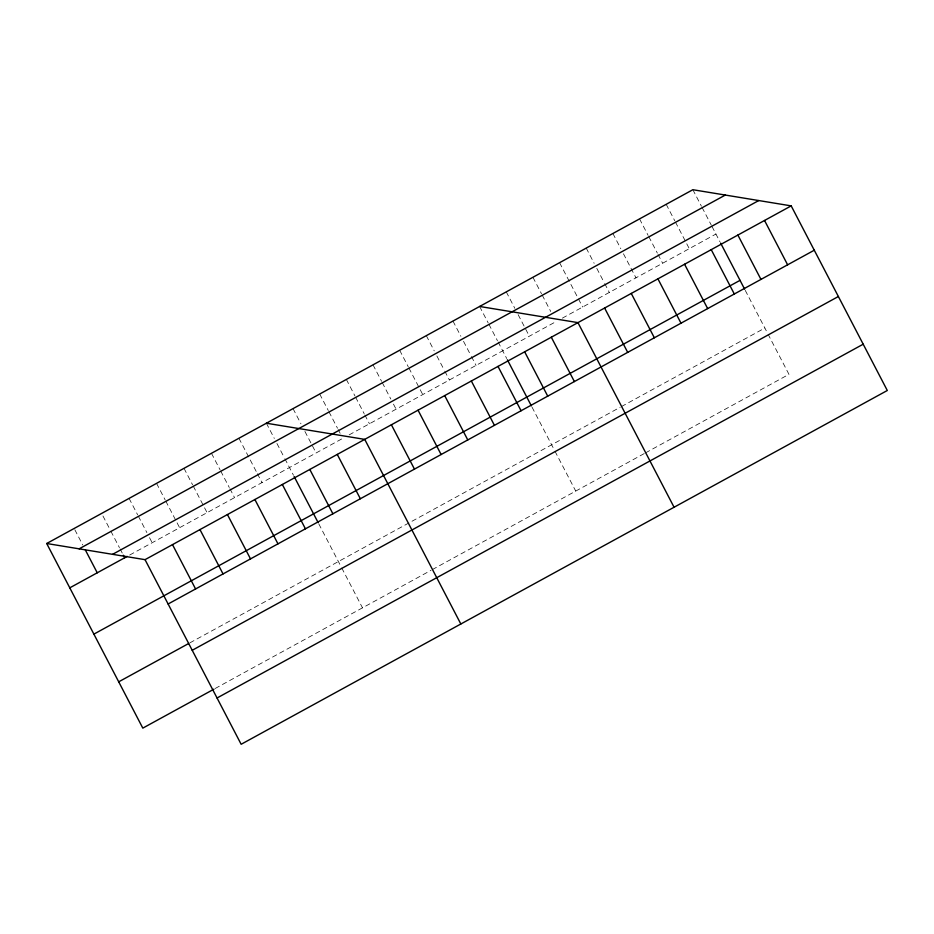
<?xml version="1.0" encoding="UTF-8"?>
<svg xmlns="http://www.w3.org/2000/svg" width="934" height="934" viewBox="0 0 934 934"><rect width="100%" height="100%" fill="white"/><g stroke="black" fill="none" stroke-linecap="round" stroke-linejoin="round"><path stroke-width="0.7" stroke-dasharray="4.67 3.5" d="M129.698 555.029L342.778 438.361M349.129 434.894L556.01 321.611M562.361 318.144L715.934 234.06M189.859 642.872L620.164 407.271M621.437 406.57L764.864 328.044M215.205 688.475L431.041 570.312M432.302 569.612L644.262 453.562M645.534 452.862L788.961 374.336L768.203 334.477M692.853 189.719L701.422 206.192M702.088 207.453L711.323 225.187M711.977 226.46L719.951 241.766M745.262 290.392L767.538 333.193M666.199 204.312L674.768 220.786M675.434 222.047L689.28 248.654M639.545 218.906L648.114 235.38M648.78 236.641L657.349 253.114M658.015 254.375L662.626 263.248M612.891 233.5L620.806 248.701M623.445 253.768L635.972 277.842M586.237 248.094L594.152 263.295M596.791 268.362L604.041 282.302M604.707 283.562L609.318 292.435M559.583 262.688L582.664 307.029M532.929 277.281L541.498 293.755M542.164 295.016L550.733 311.477M506.275 291.875L514.844 308.348M518.148 314.676L529.356 336.205M479.621 306.469L488.19 322.93M488.856 324.203L497.425 340.665M498.091 341.937L506.718 358.516M532.03 407.142L554.306 449.931M554.971 451.227L575.729 491.086M452.967 321.062L460.882 336.263M463.521 341.33L470.771 355.259M471.437 356.531L476.048 365.392M426.313 335.656L434.228 350.857M436.867 355.924L444.117 369.852M444.782 371.125L449.394 379.986M399.659 350.25L408.228 366.712M408.894 367.984L422.74 394.58M373.005 364.844L381.586 381.305M382.239 382.578L390.809 399.04M393.447 404.107L396.086 409.174M346.351 379.438L354.932 395.899M355.585 397.172L364.155 413.634M364.82 414.906L369.432 423.767M319.697 394.031L328.278 410.493M328.931 411.766L337.501 428.227M338.166 429.5L340.139 433.294M293.043 408.625L300.958 423.826M304.916 431.426L316.124 452.955M266.388 423.219L274.304 438.42M276.943 443.487L284.193 457.415M284.858 458.687L293.486 475.266M318.798 523.881L341.073 566.681M341.751 567.965L362.497 607.836M238.929 438.256L256.733 472.452M257.399 473.725L262.01 482.586M211.469 453.294L220.039 469.755M220.704 471.016L229.274 487.49M229.927 488.751L234.551 497.624M184.01 468.319L192.579 484.793M193.245 486.054L207.091 512.661M156.55 483.357L165.12 499.83M165.773 501.091L179.62 527.698M129.079 498.394L137.66 514.867M138.314 516.128L146.883 532.602M149.522 537.669L152.16 542.736M102.938 515.965L110.2 529.893M110.854 531.166L119.424 547.628M120.089 548.9L122.728 553.967M74.825 529.73L82.729 544.931"/><path stroke-width="1.4" d="M46.7 543.506L692.853 189.719L791.191 205.877L887.3 390.494L241.147 744.281L145.039 559.664L46.7 543.506L142.809 728.123L213.956 689.164M79.156 548.83L725.309 195.054M112.594 554.329L758.747 200.553M69.781 587.836L127.199 556.395M145.039 559.664L791.191 205.877M93.879 634.128L740.032 280.352M168.12 603.994L814.273 250.219M118.711 681.82L188.61 643.549M192.217 650.286L838.37 296.51M217.05 697.99L863.203 344.202M479.621 306.469L577.959 322.627L674.068 507.244M266.388 423.219L364.739 439.377L460.836 623.994M764.537 220.471L787.619 264.812M737.883 235.064L760.965 279.406M720.616 243.062L744.608 289.131M711.229 249.658L734.311 294M684.575 264.252L707.657 308.594M657.921 278.846L681.003 323.187M631.267 293.439L654.349 337.781M604.613 308.033L627.695 352.375M551.305 337.221L574.387 381.562M524.651 351.814L547.733 396.156M507.384 359.8L531.376 405.881M497.997 366.408L521.079 410.75M471.343 381.002L494.425 425.332M444.689 395.596L467.771 439.926M418.047 410.189L441.117 454.519M391.393 424.783L414.462 469.113M337.267 454.414L360.349 498.744M309.808 469.452L332.889 513.782M294.152 476.55L318.144 522.631M282.348 484.489L305.43 528.819M254.889 499.515L277.97 543.857M227.429 514.552L250.51 558.894M199.969 529.59L223.039 573.931M172.498 544.627L195.58 588.957M123.381 555.228L124.701 557.761M85.368 549.998L97.241 572.799"/></g></svg>
